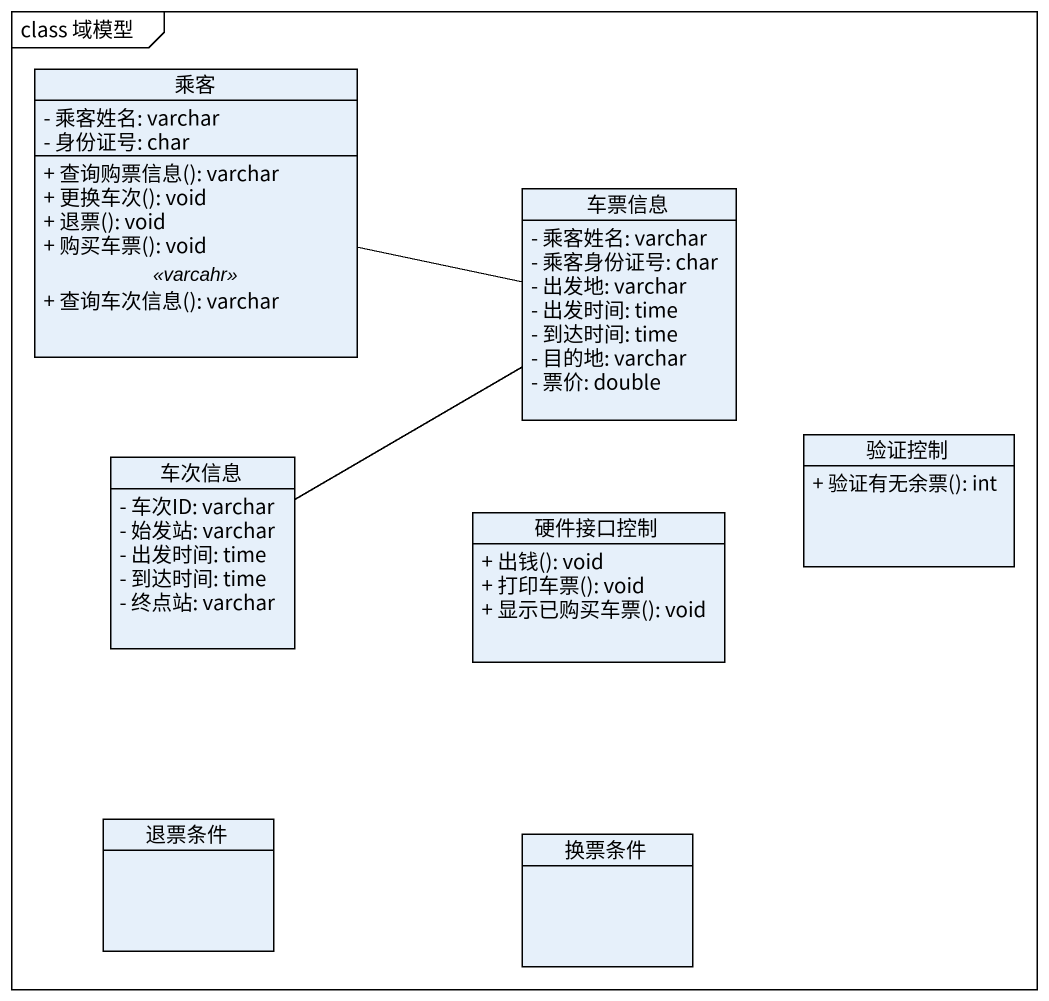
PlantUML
@startuml
mainframe class 域模型
hide circle
hide empty members
skinparam classAttributeIconSize 0
class 乘客 {
  - 乘客姓名: varchar
  - 身份证号: char
  --
  + 查询购票信息(): varchar
  + 更换车次(): void
  + 退票(): void
  + 购买车票(): void
  .. <<varcahr>> ..
  + 查询车次信息(): varchar
}
class 车票信息 {
  - 乘客姓名: varchar
  - 乘客身份证号: char
  - 出发地: varchar
  - 出发时间: time
  - 到达时间: time
  - 目的地: varchar
  - 票价: double
}
class 车次信息 {
  - 车次ID: varchar
  - 始发站: varchar
  - 出发时间: time
  - 到达时间: time
  - 终点站: varchar
}
class 验证控制 {
  + 验证有无余票(): int
}
class 硬件接口控制 {
  + 出钱(): void
  + 打印车票(): void
  + 显示已购买车票(): void
}
class 退票条件
class 换票条件
乘客 -right- 车票信息
车次信息 -right- 车票信息
@enduml
